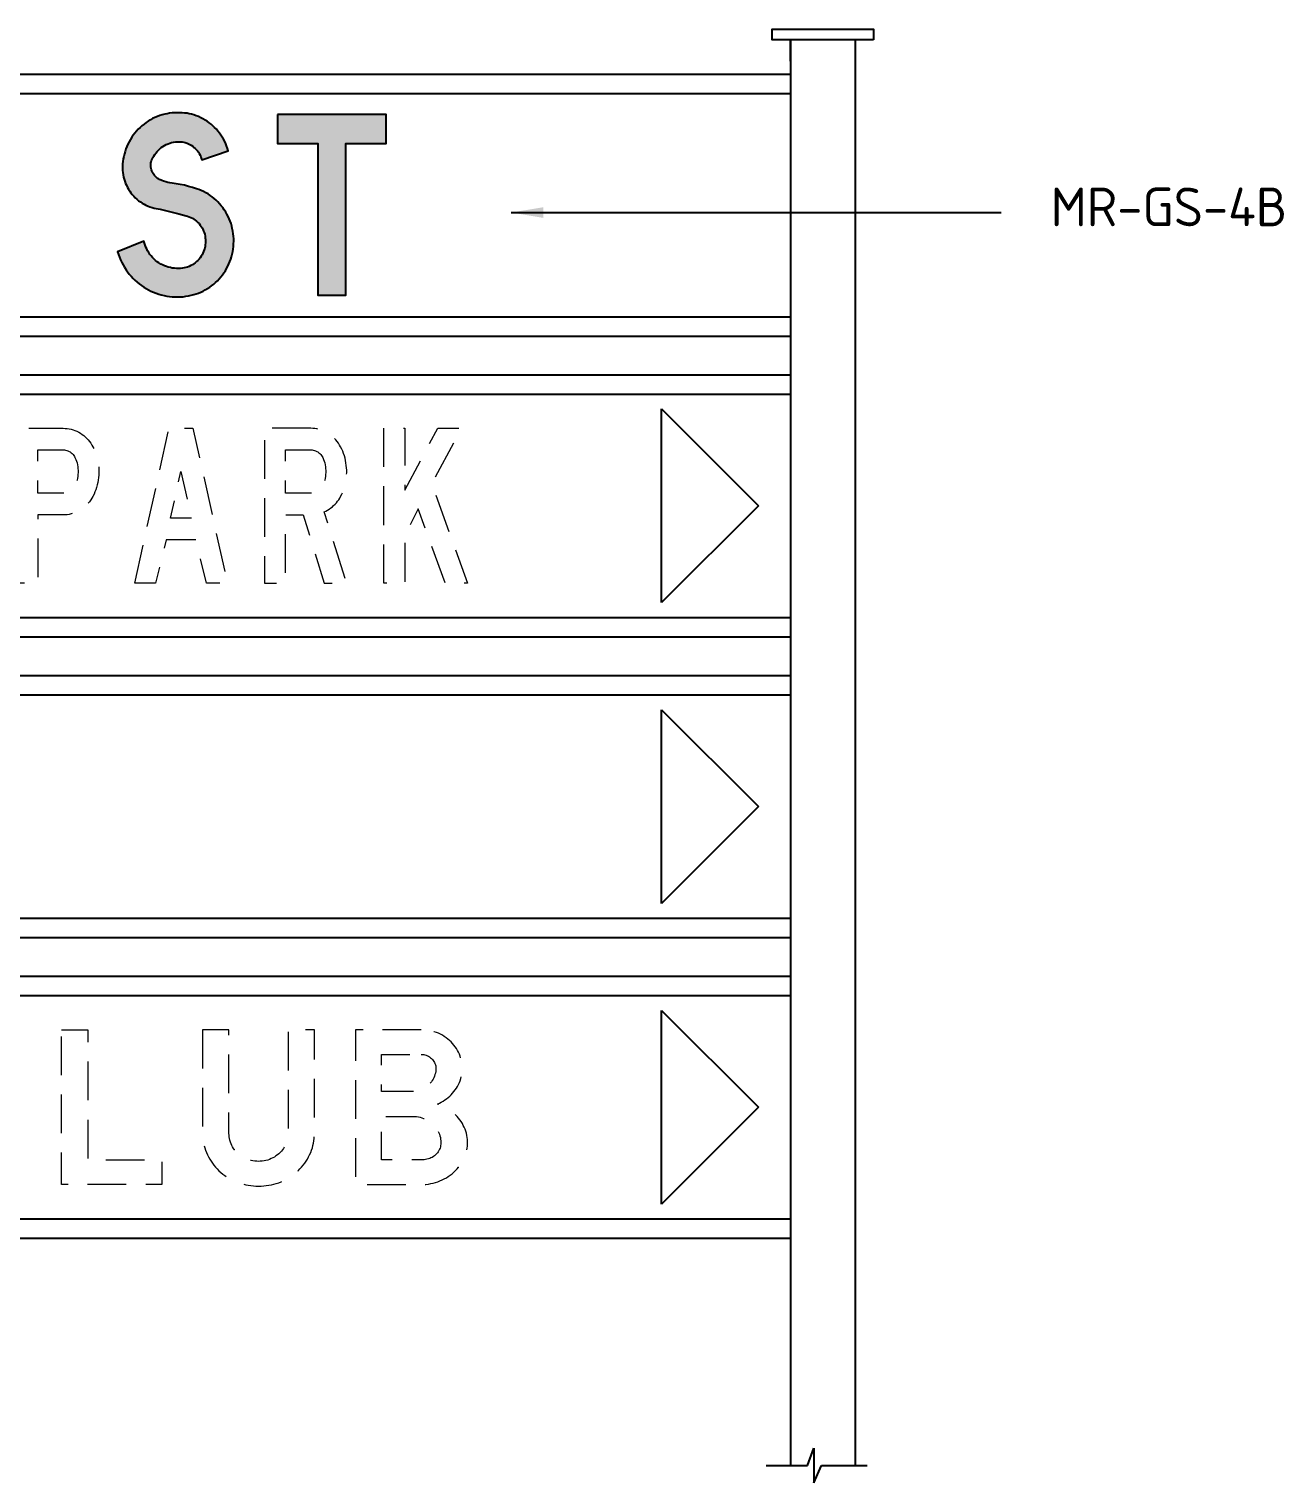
# Model space of a CAD drawing. Extents: x 76 to 271, y -217 to -104.
# Drawn here: x 173.8 to 271, y -216.9 to -104.2 of the extents above; entities that cross this region are included whole.
import ezdxf

# ---------------------------------------------------------------- set-up
doc = ezdxf.new("R2010")
doc.units = 0
doc.header["$LTSCALE"] = 12
doc.header["$MEASUREMENT"] = 0
doc.linetypes.add('DASHED2', pattern=[0.375, 0.25, -0.125])
doc.layers.get('0').update_dxf_attribs({"linetype": 'CONTINUOUS'})
doc.layers.add('L25', color=1, linetype='CONTINUOUS')
doc.layers.add('T25', color=1, linetype='CONTINUOUS')
doc.styles.add('ISO', font='ISO3098B')
doc.dimstyles.get("Standard").update_dxf_attribs({"dimtxt": 0.18, "dimasz": 2.5, "dimexe": 0.18, "dimexo": 0.0625, "dimgap": 0.09, "dimtad": 0, "dimtih": 1, "dimtoh": 1, "dimdec": 4, "dimzin": 0, "dimdsep": 46, "dimtxsty": 'Standard', "dimcen": 0.09, "dimadec": 0, "dimazin": 0, "dimtfac": 1, "dimtdec": 4, "dimtofl": 0, "dimtmove": 0, "dimatfit": 3, "dimfxl": 0, "dimtolj": 1, "dimtzin": 0, "dimarcsym": 0})

msp = doc.modelspace()

# ---------------------------------------------------------------- hatches: boundary and pattern name
at = {"layer": 'T25'}
h = msp.add_hatch(color=253, dxfattribs=at)
h.paths.add_polyline_path([(185.24, -112.97), (185.37, -112.97), (185.5, -112.97), (185.62, -112.99), (185.75, -113.01), (185.87, -113.04), (186, -113.08), (186.11, -113.13), (186.23, -113.19), (186.33, -113.25), (186.44, -113.32), (186.54, -113.41), (186.63, -113.49), (186.72, -113.58), (186.81, -113.68), (186.88, -113.78), (186.95, -113.89), (187.01, -114.01), (187.07, -114.12), (187.11, -114.25), (187.15, -114.37), (189.19, -113.67), (189.14, -113.49), (189.07, -113.3), (189, -113.13), (188.92, -112.95), (188.83, -112.78), (188.73, -112.62), (188.63, -112.46), (188.52, -112.3), (188.4, -112.15), (188.28, -112), (188.14, -111.87), (188.01, -111.74), (187.86, -111.61), (187.72, -111.5), (187.56, -111.39), (187.4, -111.29), (187.23, -111.19), (187.07, -111.11), (186.9, -111.03), (186.72, -110.96), (186.54, -110.9), (186.36, -110.85), (186.18, -110.81), (186, -110.77), (185.81, -110.75), (185.62, -110.73), (185.43, -110.73), (185.24, -110.73), (185.05, -110.74), (184.85, -110.74), (184.65, -110.77), (184.46, -110.8), (184.27, -110.84), (184.08, -110.89), (183.89, -110.95), (183.71, -111.02), (183.52, -111.1), (183.34, -111.18), (183.16, -111.28), (183, -111.38), (182.83, -111.49), (182.67, -111.61), (182.51, -111.73), (182.37, -111.87), (182.22, -112.01), (182.09, -112.15), (181.96, -112.31), (181.84, -112.47), (181.72, -112.63), (181.62, -112.8), (181.52, -112.98), (181.42, -113.15), (181.34, -113.34), (181.27, -113.53), (181.2, -113.72), (181.15, -113.91), (181.1, -114.11), (181.06, -114.31), (181.03, -114.51), (181.01, -114.68), (181, -114.85), (181, -115.02), (181.01, -115.19), (181.03, -115.37), (181.05, -115.54), (181.09, -115.71), (181.13, -115.87), (181.18, -116.03), (181.24, -116.2), (181.31, -116.35), (181.38, -116.51), (181.47, -116.66), (181.56, -116.8), (181.65, -116.93), (181.76, -117.07), (181.88, -117.2), (181.99, -117.32), (182.12, -117.43), (182.25, -117.54), (182.39, -117.64), (182.52, -117.73), (182.67, -117.81), (182.82, -117.89), (182.98, -117.96), (183.13, -118.02), (183.29, -118.07), (183.45, -118.12), (183.61, -118.15), (183.92, -118.21), (184.23, -118.27), (184.53, -118.35), (184.84, -118.43), (185.38, -118.57), (185.93, -118.71), (186.05, -118.75), (186.18, -118.79), (186.3, -118.84), (186.42, -118.9), (186.53, -118.97), (186.64, -119.05), (186.74, -119.13), (186.84, -119.22), (186.93, -119.32), (187.02, -119.43), (187.09, -119.53), (187.17, -119.65), (187.23, -119.76), (187.28, -119.89), (187.33, -120.01), (187.37, -120.14), (187.4, -120.28), (187.42, -120.41), (187.44, -120.54), (187.44, -120.68), (187.44, -120.81), (187.42, -120.95), (187.4, -121.08), (187.37, -121.22), (187.33, -121.36), (187.28, -121.48), (187.23, -121.61), (187.17, -121.73), (187.09, -121.85), (187.02, -121.96), (186.93, -122.07), (186.83, -122.17), (186.74, -122.26), (186.64, -122.35), (186.52, -122.43), (186.42, -122.51), (186.29, -122.57), (186.17, -122.63), (186.04, -122.68), (185.91, -122.72), (185.79, -122.75), (185.66, -122.77), (185.49, -122.79), (185.34, -122.8), (185.18, -122.8), (185.02, -122.78), (184.86, -122.76), (184.71, -122.73), (184.55, -122.7), (184.4, -122.64), (184.26, -122.59), (184.11, -122.52), (183.96, -122.45), (183.83, -122.36), (183.7, -122.27), (183.57, -122.17), (183.46, -122.06), (183.34, -121.94), (183.23, -121.82), (183.13, -121.7), (183.04, -121.56), (182.95, -121.42), (182.88, -121.28), (182.81, -121.13), (182.75, -120.98), (182.7, -120.83), (182.66, -120.67), (180.62, -121.51), (180.69, -121.72), (180.77, -121.92), (180.85, -122.12), (180.94, -122.32), (181.05, -122.51), (181.15, -122.7), (181.28, -122.89), (181.4, -123.06), (181.53, -123.23), (181.68, -123.39), (181.82, -123.56), (181.97, -123.7), (182.14, -123.85), (182.3, -123.98), (182.47, -124.11), (182.65, -124.23), (182.83, -124.35), (183.02, -124.45), (183.21, -124.55), (183.41, -124.63), (183.61, -124.71), (183.81, -124.78), (184.01, -124.84), (184.22, -124.89), (184.43, -124.93), (184.64, -124.96), (184.85, -124.98), (185.07, -125), (185.28, -125), (185.49, -124.99), (185.7, -124.98), (185.91, -124.95), (186.12, -124.92), (186.33, -124.87), (186.52, -124.82), (186.71, -124.77), (186.89, -124.7), (187.07, -124.63), (187.25, -124.54), (187.42, -124.45), (187.59, -124.35), (187.76, -124.25), (187.91, -124.13), (188.07, -124), (188.22, -123.87), (188.36, -123.74), (188.49, -123.6), (188.62, -123.45), (188.74, -123.29), (188.86, -123.13), (188.97, -122.97), (189.07, -122.79), (189.16, -122.61), (189.25, -122.44), (189.32, -122.25), (189.39, -122.07), (189.45, -121.88), (189.5, -121.68), (189.54, -121.48), (189.58, -121.29), (189.6, -121.09), (189.61, -120.89), (189.62, -120.69), (189.62, -120.49), (189.6, -120.29), (189.58, -120.1), (189.55, -119.9), (189.51, -119.7), (189.46, -119.51), (189.41, -119.32), (189.34, -119.13), (189.27, -118.94), (189.18, -118.76), (189.09, -118.59), (189, -118.42), (188.89, -118.25), (188.77, -118.08), (188.65, -117.93), (188.52, -117.78), (188.39, -117.64), (188.25, -117.5), (188.1, -117.37), (187.95, -117.24), (187.79, -117.13), (187.63, -117.02), (187.46, -116.93), (187.28, -116.83), (187.11, -116.75), (186.92, -116.68), (186.74, -116.61), (186.43, -116.51), (186.12, -116.43), (185.8, -116.35), (185.48, -116.29), (185.16, -116.24), (184.84, -116.19), (184.67, -116.17), (184.51, -116.13), (184.35, -116.09), (184.19, -116.04), (184.04, -115.98), (183.88, -115.91), (183.79, -115.86), (183.71, -115.81), (183.63, -115.74), (183.55, -115.67), (183.48, -115.6), (183.42, -115.52), (183.37, -115.43), (183.31, -115.34), (183.28, -115.24), (183.25, -115.14), (183.22, -115.04), (183.21, -114.94), (183.2, -114.83), (183.2, -114.73), (183.21, -114.62), (183.23, -114.52), (183.26, -114.42), (183.29, -114.33), (183.34, -114.23), (183.42, -114.1), (183.5, -113.97), (183.58, -113.85), (183.68, -113.74), (183.79, -113.63), (183.9, -113.53), (184.01, -113.43), (184.13, -113.34), (184.26, -113.27), (184.39, -113.2), (184.53, -113.13), (184.67, -113.09), (184.81, -113.04), (184.95, -113.01), (185.1, -112.99)])
h.paths.add_polyline_path([(118.72, -112.97), (118.85, -112.97), (118.98, -112.97), (119.1, -112.99), (119.23, -113.01), (119.35, -113.04), (119.47, -113.08), (119.59, -113.13), (119.7, -113.19), (119.81, -113.25), (119.92, -113.32), (120.02, -113.41), (120.12, -113.49), (120.2, -113.58), (120.29, -113.68), (120.36, -113.78), (120.43, -113.89), (120.49, -114.01), (120.54, -114.12), (120.59, -114.25), (120.63, -114.37), (122.67, -113.67), (122.61, -113.49), (122.55, -113.3), (122.48, -113.13), (122.4, -112.95), (122.31, -112.78), (122.22, -112.62), (122.11, -112.46), (122, -112.3), (121.88, -112.15), (121.75, -112), (121.62, -111.87), (121.48, -111.74), (121.34, -111.61), (121.19, -111.5), (121.04, -111.39), (120.88, -111.29), (120.71, -111.19), (120.54, -111.11), (120.37, -111.03), (120.2, -110.96), (120.02, -110.9), (119.84, -110.85), (119.66, -110.81), (119.47, -110.77), (119.28, -110.75), (119.1, -110.73), (118.91, -110.73), (118.72, -110.73), (118.52, -110.74), (118.33, -110.74), (118.13, -110.77), (117.94, -110.8), (117.75, -110.84), (117.56, -110.89), (117.37, -110.95), (117.18, -111.02), (117, -111.1), (116.82, -111.18), (116.65, -111.28), (116.48, -111.38), (116.31, -111.49), (116.15, -111.61), (116, -111.73), (115.85, -111.87), (115.71, -112.01), (115.57, -112.15), (115.44, -112.31), (115.32, -112.47), (115.21, -112.63), (115.1, -112.8), (115, -112.98), (114.91, -113.15), (114.82, -113.34), (114.75, -113.53), (114.69, -113.72), (114.62, -113.91), (114.58, -114.11), (114.54, -114.31), (114.51, -114.51), (114.49, -114.68), (114.48, -114.85), (114.48, -115.02), (114.49, -115.19), (114.5, -115.37), (114.53, -115.54), (114.56, -115.71), (114.61, -115.87), (114.66, -116.03), (114.72, -116.2), (114.79, -116.35), (114.86, -116.51), (114.95, -116.66), (115.04, -116.8), (115.14, -116.93), (115.24, -117.07), (115.36, -117.2), (115.47, -117.32), (115.6, -117.43), (115.73, -117.54), (115.86, -117.64), (116.01, -117.73), (116.15, -117.81), (116.3, -117.89), (116.45, -117.96), (116.61, -118.02), (116.76, -118.07), (116.93, -118.12), (117.09, -118.15), (117.4, -118.21), (117.71, -118.27), (118.01, -118.35), (118.31, -118.43), (118.86, -118.57), (119.41, -118.71), (119.53, -118.75), (119.66, -118.79), (119.78, -118.84), (119.89, -118.9), (120.01, -118.97), (120.12, -119.05), (120.22, -119.13), (120.32, -119.22), (120.41, -119.32), (120.5, -119.43), (120.57, -119.53), (120.64, -119.65), (120.71, -119.76), (120.76, -119.89), (120.81, -120.01), (120.85, -120.14), (120.88, -120.28), (120.9, -120.41), (120.92, -120.54), (120.92, -120.68), (120.92, -120.81), (120.9, -120.95), (120.88, -121.08), (120.85, -121.22), (120.81, -121.36), (120.76, -121.48), (120.71, -121.61), (120.64, -121.73), (120.57, -121.85), (120.5, -121.96), (120.41, -122.07), (120.32, -122.17), (120.22, -122.26), (120.12, -122.35), (120.01, -122.43), (119.89, -122.51), (119.77, -122.57), (119.65, -122.63), (119.53, -122.68), (119.4, -122.72), (119.26, -122.75), (119.13, -122.77), (118.97, -122.79), (118.82, -122.8), (118.66, -122.8), (118.5, -122.78), (118.34, -122.76), (118.19, -122.73), (118.03, -122.7), (117.88, -122.64), (117.73, -122.59), (117.58, -122.52), (117.45, -122.45), (117.31, -122.36), (117.18, -122.27), (117.05, -122.17), (116.93, -122.06), (116.82, -121.94), (116.71, -121.82), (116.62, -121.7), (116.52, -121.56), (116.43, -121.42), (116.36, -121.28), (116.29, -121.13), (116.23, -120.98), (116.18, -120.83), (116.14, -120.67), (114.1, -121.51), (114.16, -121.72), (114.25, -121.92), (114.33, -122.12), (114.42, -122.32), (114.52, -122.51), (114.64, -122.7), (114.75, -122.89), (114.88, -123.06), (115.01, -123.23), (115.15, -123.39), (115.3, -123.56), (115.46, -123.7), (115.61, -123.85), (115.78, -123.98), (115.95, -124.11), (116.13, -124.23), (116.31, -124.35), (116.5, -124.45), (116.69, -124.55), (116.89, -124.63), (117.09, -124.71), (117.29, -124.78), (117.5, -124.84), (117.7, -124.89), (117.91, -124.93), (118.12, -124.96), (118.34, -124.98), (118.55, -125), (118.76, -125), (118.97, -124.99), (119.18, -124.98), (119.39, -124.95), (119.6, -124.92), (119.81, -124.87), (120, -124.82), (120.19, -124.77), (120.37, -124.7), (120.55, -124.63), (120.73, -124.54), (120.9, -124.45), (121.07, -124.35), (121.23, -124.25), (121.4, -124.13), (121.54, -124), (121.69, -123.87), (121.84, -123.74), (121.97, -123.6), (122.1, -123.45), (122.22, -123.29), (122.34, -123.13), (122.45, -122.97), (122.55, -122.79), (122.64, -122.61), (122.72, -122.44), (122.8, -122.25), (122.87, -122.07), (122.93, -121.88), (122.98, -121.68), (123.02, -121.48), (123.05, -121.29), (123.08, -121.09), (123.1, -120.89), (123.1, -120.69), (123.1, -120.49), (123.08, -120.29), (123.06, -120.1), (123.03, -119.9), (122.99, -119.7), (122.94, -119.51), (122.89, -119.32), (122.82, -119.13), (122.74, -118.94), (122.66, -118.76), (122.57, -118.59), (122.47, -118.42), (122.36, -118.25), (122.25, -118.08), (122.13, -117.93), (122.01, -117.78), (121.87, -117.64), (121.73, -117.5), (121.58, -117.37), (121.42, -117.24), (121.27, -117.13), (121.1, -117.02), (120.94, -116.93), (120.76, -116.83), (120.58, -116.75), (120.41, -116.68), (120.22, -116.61), (119.91, -116.51), (119.59, -116.43), (119.28, -116.35), (118.96, -116.29), (118.64, -116.24), (118.31, -116.19), (118.15, -116.17), (117.99, -116.13), (117.83, -116.09), (117.67, -116.04), (117.52, -115.98), (117.37, -115.91), (117.27, -115.86), (117.19, -115.81), (117.11, -115.74), (117.03, -115.67), (116.96, -115.6), (116.9, -115.52), (116.85, -115.43), (116.8, -115.34), (116.76, -115.24), (116.72, -115.14), (116.7, -115.04), (116.68, -114.94), (116.68, -114.83), (116.68, -114.73), (116.69, -114.62), (116.71, -114.52), (116.74, -114.42), (116.78, -114.33), (116.82, -114.23), (116.89, -114.1), (116.97, -113.97), (117.06, -113.85), (117.16, -113.74), (117.27, -113.63), (117.37, -113.53), (117.49, -113.43), (117.61, -113.34), (117.74, -113.27), (117.87, -113.2), (118, -113.13), (118.15, -113.09), (118.29, -113.04), (118.43, -113.01), (118.58, -112.99)])
h.paths.add_polyline_path([(193, -110.87), (193, -113.11), (196.13, -113.11), (196.13, -124.87), (198.31, -124.87), (198.31, -113.11), (201.43, -113.11), (201.43, -110.87)])
h.paths.add_polyline_path([(157.9, -110.87), (160.08, -110.87), (160.08, -116.47), (164.84, -116.47), (164.84, -110.87), (167.02, -110.87), (167.02, -124.87), (164.84, -124.87), (164.84, -118.71), (160.08, -118.71), (160.08, -124.87), (157.9, -124.87)])
h.paths.add_polyline_path([(146.06, -110.87), (146.06, -113.11), (149.2, -113.11), (149.2, -124.87), (151.37, -124.87), (151.37, -113.11), (154.5, -113.11), (154.5, -110.87)])
h.paths.add_polyline_path([(140.49, -110.87), (142.67, -110.87), (142.67, -124.87), (140.49, -124.87)])
h.paths.add_polyline_path([(126.48, -110.87), (128.79, -110.87), (131.78, -118.71), (134.78, -110.87), (137.09, -110.87), (137.09, -124.87), (134.91, -124.87), (134.91, -116.75), (131.78, -124.87), (128.65, -116.75), (128.65, -124.87), (126.48, -124.87)])

# ---------------------------------------------------------------- linework, layer by layer
at = {"color": 1, "linetype": 'DASHED2', "lineweight": 0, "flags": 128}
for points in [[(176.4, -135.17), (176.56, -135.18), (176.71, -135.19), (176.87, -135.22), (177.02, -135.25), (177.17, -135.29), (177.32, -135.34), (177.47, -135.41), (177.61, -135.48), (177.75, -135.56), (177.88, -135.65), (178.01, -135.74), (178.13, -135.85), (178.24, -135.96), (178.35, -136.08), (178.45, -136.2), (178.55, -136.33), (178.63, -136.47), (178.71, -136.61), (178.8, -136.78), (178.87, -136.95), (178.94, -137.13), (178.99, -137.31), (179.05, -137.49), (179.09, -137.68), (179.12, -137.86), (179.15, -138.05), (179.17, -138.24), (179.18, -138.43), (179.18, -138.62), (179.17, -138.81), (179.15, -139), (179.12, -139.19), (179.09, -139.38), (179.05, -139.56), (178.99, -139.75), (178.94, -139.93), (178.87, -140.11), (178.8, -140.28), (178.71, -140.45), (178.63, -140.59), (178.55, -140.73), (178.45, -140.86), (178.35, -140.99), (178.24, -141.1), (178.13, -141.21), (178.01, -141.32), (177.88, -141.41), (177.75, -141.5), (177.61, -141.58), (177.47, -141.65), (177.32, -141.71), (177.17, -141.76), (177.02, -141.81), (176.87, -141.85), (176.71, -141.87), (176.56, -141.89), (176.4, -141.89), (174.44, -141.89), (174.44, -147.17), (172.82, -147.17), (172.82, -135.17)], [(195.59, -135.17), (192.01, -135.17), (192.01, -147.17), (193.63, -147.17), (193.63, -141.89), (195.01, -141.89), (196.63, -147.17), (198.37, -147.17), (196.63, -141.65), (196.76, -141.59), (196.89, -141.51), (197.02, -141.44), (197.14, -141.35), (197.26, -141.26), (197.36, -141.16), (197.47, -141.06), (197.57, -140.94), (197.66, -140.83), (197.75, -140.71), (197.83, -140.58), (197.9, -140.45), (197.99, -140.28), (198.06, -140.11), (198.13, -139.93), (198.19, -139.75), (198.24, -139.56), (198.28, -139.38), (198.31, -139.19), (198.34, -139), (198.36, -138.81), (198.37, -138.62), (198.37, -138.43), (198.36, -138.24), (198.34, -138.05), (198.31, -137.86), (198.28, -137.68), (198.24, -137.49), (198.19, -137.31), (198.13, -137.13), (198.06, -136.95), (197.99, -136.78), (197.9, -136.61), (197.82, -136.47), (197.74, -136.33), (197.64, -136.2), (197.54, -136.08), (197.43, -135.96), (197.32, -135.85), (197.2, -135.74), (197.07, -135.65), (196.94, -135.56), (196.8, -135.48), (196.66, -135.41), (196.51, -135.34), (196.36, -135.29), (196.21, -135.25), (196.06, -135.22), (195.9, -135.19), (195.75, -135.18)], [(176.4, -136.85), (176.5, -136.85), (176.59, -136.87), (176.68, -136.9), (176.77, -136.92), (176.86, -136.96), (176.94, -137.01), (177.02, -137.07), (177.1, -137.13), (177.17, -137.21), (177.23, -137.28), (177.28, -137.36), (177.32, -137.45), (177.38, -137.59), (177.44, -137.72), (177.48, -137.86), (177.51, -138.01), (177.54, -138.16), (177.55, -138.3), (177.56, -138.45), (177.56, -138.6), (177.55, -138.75), (177.54, -138.9), (177.51, -139.05), (177.48, -139.19), (177.44, -139.33), (177.38, -139.48), (177.32, -139.61), (177.28, -139.7), (177.23, -139.78), (177.17, -139.85), (177.1, -139.92), (177.02, -139.99), (176.94, -140.04), (176.86, -140.09), (176.77, -140.13), (176.68, -140.17), (176.59, -140.19), (176.5, -140.21), (176.4, -140.21), (174.44, -140.21), (174.44, -136.85)], [(195.59, -136.85), (195.69, -136.85), (195.78, -136.87), (195.87, -136.9), (195.96, -136.92), (196.05, -136.96), (196.13, -137.01), (196.21, -137.07), (196.29, -137.13), (196.36, -137.21), (196.42, -137.28), (196.47, -137.36), (196.52, -137.45), (196.57, -137.59), (196.63, -137.72), (196.67, -137.86), (196.7, -138.01), (196.73, -138.16), (196.74, -138.3), (196.75, -138.45), (196.75, -138.6), (196.74, -138.75), (196.73, -138.9), (196.7, -139.05), (196.67, -139.19), (196.63, -139.33), (196.57, -139.48), (196.52, -139.61), (196.47, -139.7), (196.42, -139.78), (196.36, -139.85), (196.29, -139.92), (196.21, -139.99), (196.13, -140.04), (196.05, -140.09), (195.96, -140.13), (195.87, -140.17), (195.78, -140.19), (195.69, -140.21), (195.59, -140.21), (193.63, -140.21), (193.63, -136.85)], [(187.21, -181.77), (187.21, -189.81), (187.22, -190), (187.23, -190.19), (187.25, -190.37), (187.29, -190.56), (187.33, -190.74), (187.38, -190.92), (187.44, -191.11), (187.51, -191.28), (187.58, -191.46), (187.66, -191.63), (187.76, -191.8), (187.86, -191.96), (187.97, -192.12), (188.08, -192.27), (188.21, -192.42), (188.34, -192.56), (188.47, -192.7), (188.62, -192.83), (188.77, -192.95), (188.93, -193.07), (189.09, -193.18), (189.26, -193.28), (189.44, -193.38), (189.61, -193.46), (189.79, -193.55), (189.98, -193.62), (190.17, -193.68), (190.36, -193.73), (190.55, -193.78), (190.75, -193.82), (190.95, -193.85), (191.14, -193.87), (191.34, -193.88), (191.54, -193.88), (191.74, -193.88), (191.94, -193.87), (192.14, -193.85), (192.34, -193.82), (192.54, -193.78), (192.73, -193.73), (192.92, -193.68), (193.11, -193.62), (193.29, -193.55), (193.48, -193.46), (193.65, -193.38), (193.82, -193.28), (193.99, -193.18), (194.15, -193.07), (194.31, -192.95), (194.47, -192.83), (194.61, -192.7), (194.74, -192.56), (194.88, -192.42), (195, -192.27), (195.12, -192.12), (195.22, -191.96), (195.33, -191.8), (195.42, -191.63), (195.5, -191.46), (195.58, -191.28), (195.65, -191.11), (195.71, -190.92), (195.76, -190.74), (195.8, -190.56), (195.83, -190.37), (195.85, -190.19), (195.86, -190), (195.87, -189.81), (195.87, -181.77), (193.83, -181.77), (193.83, -189.81), (193.83, -189.94), (193.82, -190.08), (193.8, -190.21), (193.76, -190.34), (193.72, -190.48), (193.67, -190.61), (193.62, -190.73), (193.55, -190.85), (193.48, -190.97), (193.4, -191.08), (193.31, -191.19), (193.21, -191.29), (193.11, -191.39), (193, -191.47), (192.89, -191.55), (192.77, -191.64), (192.64, -191.7), (192.52, -191.76), (192.39, -191.82), (192.25, -191.87), (192.11, -191.9), (191.97, -191.93), (191.83, -191.95), (191.68, -191.96), (191.54, -191.97), (191.4, -191.96), (191.26, -191.95), (191.11, -191.93), (190.97, -191.9), (190.83, -191.87), (190.69, -191.82), (190.57, -191.76), (190.44, -191.7), (190.32, -191.64), (190.19, -191.55), (190.08, -191.47), (189.97, -191.39), (189.87, -191.29), (189.77, -191.19), (189.69, -191.08), (189.6, -190.97), (189.53, -190.85), (189.47, -190.73), (189.41, -190.61), (189.36, -190.48), (189.32, -190.34), (189.29, -190.21), (189.27, -190.08), (189.26, -189.94), (189.25, -189.81), (189.25, -181.77)], [(204.14, -181.77), (199.05, -181.77), (199.05, -193.77), (204.14, -193.77), (204.33, -193.76), (204.51, -193.75), (204.7, -193.73), (204.88, -193.69), (205.06, -193.65), (205.24, -193.61), (205.42, -193.55), (205.59, -193.48), (205.76, -193.41), (205.92, -193.33), (206.09, -193.24), (206.24, -193.15), (206.39, -193.04), (206.54, -192.93), (206.68, -192.81), (206.81, -192.69), (206.93, -192.56), (207.03, -192.43), (207.14, -192.31), (207.24, -192.16), (207.33, -192.02), (207.4, -191.88), (207.47, -191.73), (207.54, -191.57), (207.59, -191.42), (207.64, -191.26), (207.67, -191.1), (207.7, -190.94), (207.72, -190.78), (207.72, -190.61), (207.72, -190.44), (207.72, -190.28), (207.7, -190.12), (207.67, -189.96), (207.64, -189.79), (207.59, -189.63), (207.54, -189.48), (207.47, -189.33), (207.4, -189.18), (207.33, -189.03), (207.24, -188.89), (207.14, -188.75), (207.03, -188.62), (206.93, -188.49), (206.81, -188.37), (206.69, -188.26), (206.57, -188.15), (206.44, -188.05), (206.3, -187.95), (206.17, -187.86), (206.03, -187.78), (205.88, -187.71), (205.72, -187.64), (205.56, -187.58), (205.41, -187.53), (205.56, -187.46), (205.7, -187.38), (205.84, -187.3), (205.98, -187.21), (206.11, -187.12), (206.24, -187.02), (206.36, -186.92), (206.47, -186.81), (206.58, -186.69), (206.68, -186.56), (206.78, -186.44), (206.87, -186.3), (206.95, -186.16), (207.03, -186.02), (207.1, -185.87), (207.15, -185.72), (207.2, -185.56), (207.24, -185.41), (207.27, -185.25), (207.3, -185.09), (207.31, -184.93), (207.31, -184.77), (207.31, -184.61), (207.3, -184.44), (207.27, -184.29), (207.24, -184.13), (207.2, -183.97), (207.15, -183.82), (207.1, -183.67), (207.03, -183.52), (206.95, -183.37), (206.87, -183.23), (206.78, -183.1), (206.68, -182.97), (206.57, -182.84), (206.46, -182.72), (206.34, -182.6), (206.21, -182.49), (206.07, -182.39), (205.93, -182.29), (205.79, -182.2), (205.64, -182.12), (205.48, -182.05), (205.32, -181.98), (205.16, -181.93), (205, -181.88), (204.83, -181.84), (204.66, -181.81), (204.48, -181.78), (204.31, -181.77)], [(204.14, -183.69), (204.24, -183.69), (204.34, -183.7), (204.43, -183.72), (204.53, -183.75), (204.62, -183.79), (204.71, -183.83), (204.79, -183.88), (204.87, -183.94), (204.95, -184), (205.02, -184.07), (205.08, -184.15), (205.13, -184.23), (205.18, -184.31), (205.21, -184.4), (205.25, -184.48), (205.27, -184.58), (205.28, -184.67), (205.28, -184.77), (205.28, -184.89), (205.27, -185.01), (205.24, -185.14), (205.21, -185.25), (205.17, -185.37), (205.12, -185.49), (205.07, -185.6), (205, -185.7), (204.93, -185.81), (204.85, -185.91), (204.77, -186), (204.68, -186.08), (204.58, -186.16), (204.47, -186.24), (204.37, -186.31), (204.25, -186.37), (204.13, -186.42), (204.01, -186.47), (203.89, -186.5), (203.76, -186.53), (203.63, -186.56), (203.5, -186.56), (201.08, -186.56), (201.08, -183.69)], [(205.67, -190.53), (205.66, -190.63), (205.65, -190.74), (205.63, -190.84), (205.6, -190.94), (205.56, -191.03), (205.52, -191.13), (205.46, -191.22), (205.4, -191.3), (205.33, -191.39), (205.26, -191.46), (205.18, -191.53), (205.09, -191.59), (205, -191.66), (204.9, -191.7), (204.8, -191.75), (204.7, -191.78), (204.59, -191.81), (204.48, -191.83), (204.37, -191.85), (204.26, -191.85), (201.08, -191.85), (201.08, -188.49), (203.5, -188.49), (203.64, -188.49), (203.78, -188.5), (203.93, -188.53), (204.06, -188.55), (204.2, -188.6), (204.33, -188.64), (204.46, -188.7), (204.58, -188.76), (204.7, -188.83), (204.82, -188.91), (204.93, -188.99), (205.04, -189.08), (205.13, -189.18), (205.22, -189.28), (205.3, -189.39), (205.38, -189.5), (205.44, -189.62), (205.5, -189.75), (205.55, -189.87), (205.59, -190), (205.63, -190.13), (205.65, -190.26), (205.66, -190.39)]]:
    msp.add_lwpolyline(points, close=True, dxfattribs=at)
for points in [[(181.95, -147.17), (184.61, -135.17), (186.46, -135.17), (189.12, -147.17), (187.5, -147.17), (186.69, -143.81), (184.38, -143.81), (183.56, -147.17), (181.95, -147.17), (181.95, -147.17)], [(201.26, -147.17), (201.26, -135.17), (202.88, -135.17), (202.88, -139.97), (205.42, -135.17), (207.26, -135.17), (204.96, -139.49), (207.73, -147.17), (206, -147.17), (203.91, -141.41), (202.88, -143.45), (202.88, -147.17), (201.26, -147.17), (201.26, -147.17)], [(186.34, -142.13), (184.72, -142.13), (185.53, -138.53), (186.34, -142.13), (186.34, -142.13)], [(176.28, -181.77), (178.31, -181.77), (178.31, -191.85), (184.04, -191.85), (184.04, -193.77), (176.28, -193.77), (176.28, -181.77), (176.28, -181.77)]]:
    msp.add_lwpolyline(points, dxfattribs=at)
at = {"layer": 'L25'}
for p, q in [((232.76, -106.73), (232.76, -105.07)), ((232.76, -105.07), (232.76, -215.5)), ((237.76, -105.07), (237.76, -215.5)), ((82.76, -131.03), (232.76, -131.03)), ((82.76, -132.53), (232.76, -132.53)), ((222.76, -133.68), (230.26, -141.18)), ((222.76, -148.68), (222.76, -133.68)), ((230.26, -141.18), (222.76, -148.68)), ((82.76, -149.83), (232.76, -149.83)), ((82.76, -151.33), (232.76, -151.33)), ((82.76, -154.33), (232.76, -154.33)), ((82.76, -155.83), (232.76, -155.83)), ((222.76, -171.98), (222.76, -156.98)), ((222.76, -156.98), (230.26, -164.48)), ((230.26, -164.48), (222.76, -171.98)), ((82.76, -173.13), (232.76, -173.13)), ((82.76, -174.63), (232.76, -174.63)), ((82.76, -177.63), (232.76, -177.63)), ((82.76, -179.13), (232.76, -179.13)), ((222.76, -195.28), (222.76, -180.28)), ((222.76, -180.28), (230.26, -187.78)), ((230.26, -187.78), (222.76, -195.28)), ((82.76, -196.43), (232.76, -196.43)), ((82.76, -197.93), (232.76, -197.93)), ((234.08, -215.54), (234.55, -214.19)), ((234.55, -214.19), (234.55, -216.88)), ((230.86, -215.54), (234.08, -215.54)), ((234.55, -216.88), (235.14, -215.52)), ((235.14, -215.52), (238.7, -215.52))]:
    msp.add_line(p, q, dxfattribs=at)
at = {"layer": 'L25', "color": 253}
for p, q in [((82.76, -107.73), (232.76, -107.73)), ((82.76, -109.23), (232.76, -109.23)), ((82.76, -126.53), (232.76, -126.53)), ((82.76, -128.03), (232.76, -128.03))]:
    msp.add_line(p, q, dxfattribs=at)
at = {"layer": 'L25'}
msp.add_lwpolyline([(239.18, -105.07), (231.34, -105.07), (231.34, -104.25), (239.18, -104.25)], close=True, dxfattribs=at)
at = {"layer": 'L25', "color": 253, "flags": 128}
msp.add_lwpolyline([(185.24, -112.97), (185.37, -112.97), (185.5, -112.97), (185.62, -112.99), (185.75, -113.01), (185.87, -113.04), (186, -113.08), (186.11, -113.13), (186.23, -113.19), (186.33, -113.25), (186.44, -113.32), (186.54, -113.41), (186.63, -113.49), (186.72, -113.58), (186.81, -113.68), (186.88, -113.78), (186.95, -113.89), (187.01, -114.01), (187.07, -114.12), (187.11, -114.25), (187.15, -114.37), (189.19, -113.67), (189.14, -113.49), (189.07, -113.3), (189, -113.13), (188.92, -112.95), (188.83, -112.78), (188.73, -112.62), (188.63, -112.46), (188.52, -112.3), (188.4, -112.15), (188.28, -112), (188.14, -111.87), (188.01, -111.74), (187.86, -111.61), (187.72, -111.5), (187.56, -111.39), (187.4, -111.29), (187.23, -111.19), (187.07, -111.11), (186.9, -111.03), (186.72, -110.96), (186.54, -110.9), (186.36, -110.85), (186.18, -110.81), (186, -110.77), (185.81, -110.75), (185.62, -110.73), (185.43, -110.73), (185.24, -110.73), (185.05, -110.74), (184.85, -110.74), (184.65, -110.77), (184.46, -110.8), (184.27, -110.84), (184.08, -110.89), (183.89, -110.95), (183.71, -111.02), (183.52, -111.1), (183.34, -111.18), (183.16, -111.28), (183, -111.38), (182.83, -111.49), (182.67, -111.61), (182.51, -111.73), (182.37, -111.87), (182.22, -112.01), (182.09, -112.15), (181.96, -112.31), (181.84, -112.47), (181.72, -112.63), (181.62, -112.8), (181.52, -112.98), (181.42, -113.15), (181.34, -113.34), (181.27, -113.53), (181.2, -113.72), (181.15, -113.91), (181.1, -114.11), (181.06, -114.31), (181.03, -114.51), (181.01, -114.68), (181, -114.85), (181, -115.02), (181.01, -115.19), (181.03, -115.37), (181.05, -115.54), (181.09, -115.71), (181.13, -115.87), (181.18, -116.03), (181.24, -116.2), (181.31, -116.35), (181.38, -116.51), (181.47, -116.66), (181.56, -116.8), (181.65, -116.93), (181.76, -117.07), (181.88, -117.2), (181.99, -117.32), (182.12, -117.43), (182.25, -117.54), (182.39, -117.64), (182.52, -117.73), (182.67, -117.81), (182.82, -117.89), (182.98, -117.96), (183.13, -118.02), (183.29, -118.07), (183.45, -118.12), (183.61, -118.15), (183.92, -118.21), (184.23, -118.27), (184.53, -118.35), (184.84, -118.43), (185.38, -118.57), (185.93, -118.71), (186.05, -118.75), (186.18, -118.79), (186.3, -118.84), (186.42, -118.9), (186.53, -118.97), (186.64, -119.05), (186.74, -119.13), (186.84, -119.22), (186.93, -119.32), (187.02, -119.43), (187.09, -119.53), (187.17, -119.65), (187.23, -119.76), (187.28, -119.89), (187.33, -120.01), (187.37, -120.14), (187.4, -120.28), (187.42, -120.41), (187.44, -120.54), (187.44, -120.68), (187.44, -120.81), (187.42, -120.95), (187.4, -121.08), (187.37, -121.22), (187.33, -121.36), (187.28, -121.48), (187.23, -121.61), (187.17, -121.73), (187.09, -121.85), (187.02, -121.96), (186.93, -122.07), (186.83, -122.17), (186.74, -122.26), (186.64, -122.35), (186.52, -122.43), (186.42, -122.51), (186.29, -122.57), (186.17, -122.63), (186.04, -122.68), (185.91, -122.72), (185.79, -122.75), (185.66, -122.77), (185.49, -122.79), (185.34, -122.8), (185.18, -122.8), (185.02, -122.78), (184.86, -122.76), (184.71, -122.73), (184.55, -122.7), (184.4, -122.64), (184.26, -122.59), (184.11, -122.52), (183.96, -122.45), (183.83, -122.36), (183.7, -122.27), (183.57, -122.17), (183.46, -122.06), (183.34, -121.94), (183.23, -121.82), (183.13, -121.7), (183.04, -121.56), (182.95, -121.42), (182.88, -121.28), (182.81, -121.13), (182.75, -120.98), (182.7, -120.83), (182.66, -120.67), (180.62, -121.51), (180.69, -121.72), (180.77, -121.92), (180.85, -122.12), (180.94, -122.32), (181.05, -122.51), (181.15, -122.7), (181.28, -122.89), (181.4, -123.06), (181.53, -123.23), (181.68, -123.39), (181.82, -123.56), (181.97, -123.7), (182.14, -123.85), (182.3, -123.98), (182.47, -124.11), (182.65, -124.23), (182.83, -124.35), (183.02, -124.45), (183.21, -124.55), (183.41, -124.63), (183.61, -124.71), (183.81, -124.78), (184.01, -124.84), (184.22, -124.89), (184.43, -124.93), (184.64, -124.96), (184.85, -124.98), (185.07, -125), (185.28, -125), (185.49, -124.99), (185.7, -124.98), (185.91, -124.95), (186.12, -124.92), (186.33, -124.87), (186.52, -124.82), (186.71, -124.77), (186.89, -124.7), (187.07, -124.63), (187.25, -124.54), (187.42, -124.45), (187.59, -124.35), (187.76, -124.25), (187.91, -124.13), (188.07, -124), (188.22, -123.87), (188.36, -123.74), (188.49, -123.6), (188.62, -123.45), (188.74, -123.29), (188.86, -123.13), (188.97, -122.97), (189.07, -122.79), (189.16, -122.61), (189.25, -122.44), (189.32, -122.25), (189.39, -122.07), (189.45, -121.88), (189.5, -121.68), (189.54, -121.48), (189.58, -121.29), (189.6, -121.09), (189.61, -120.89), (189.62, -120.69), (189.62, -120.49), (189.6, -120.29), (189.58, -120.1), (189.55, -119.9), (189.51, -119.7), (189.46, -119.51), (189.41, -119.32), (189.34, -119.13), (189.27, -118.94), (189.18, -118.76), (189.09, -118.59), (189, -118.42), (188.89, -118.25), (188.77, -118.08), (188.65, -117.93), (188.52, -117.78), (188.39, -117.64), (188.25, -117.5), (188.1, -117.37), (187.95, -117.24), (187.79, -117.13), (187.63, -117.02), (187.46, -116.93), (187.28, -116.83), (187.11, -116.75), (186.92, -116.68), (186.74, -116.61), (186.43, -116.51), (186.12, -116.43), (185.8, -116.35), (185.48, -116.29), (185.16, -116.24), (184.84, -116.19), (184.67, -116.17), (184.51, -116.13), (184.35, -116.09), (184.19, -116.04), (184.04, -115.98), (183.88, -115.91), (183.79, -115.86), (183.71, -115.81), (183.63, -115.74), (183.55, -115.67), (183.48, -115.6), (183.42, -115.52), (183.37, -115.43), (183.31, -115.34), (183.28, -115.24), (183.25, -115.14), (183.22, -115.04), (183.21, -114.94), (183.2, -114.83), (183.2, -114.73), (183.21, -114.62), (183.23, -114.52), (183.26, -114.42), (183.29, -114.33), (183.34, -114.23), (183.42, -114.1), (183.5, -113.97), (183.58, -113.85), (183.68, -113.74), (183.79, -113.63), (183.9, -113.53), (184.01, -113.43), (184.13, -113.34), (184.26, -113.27), (184.39, -113.2), (184.53, -113.13), (184.67, -113.09), (184.81, -113.04), (184.95, -113.01), (185.1, -112.99)], close=True, dxfattribs=at)
msp.add_lwpolyline([(193, -110.87), (193, -113.11), (196.13, -113.11), (196.13, -124.87), (198.31, -124.87), (198.31, -113.11), (201.43, -113.11), (201.43, -110.87), (193, -110.87), (193, -110.87)], dxfattribs=at)

# ---------------------------------------------------------------- texts
at = {"layer": 'T25', "color": 3, "style": 'ISO'}
msp.add_text('MR-GS-4B', height=3, dxfattribs=at).set_placement((252.91, -119.52))

# ---------------------------------------------------------------- leaders
at = {"layer": 'T25'}
msp.add_leader([(211.1, -118.46), (249.07, -118.46)], dimstyle='Standard', override={"dimgap": 0.09, "dimtad": 0}, dxfattribs=at)

doc.saveas('drawing.dxf')
